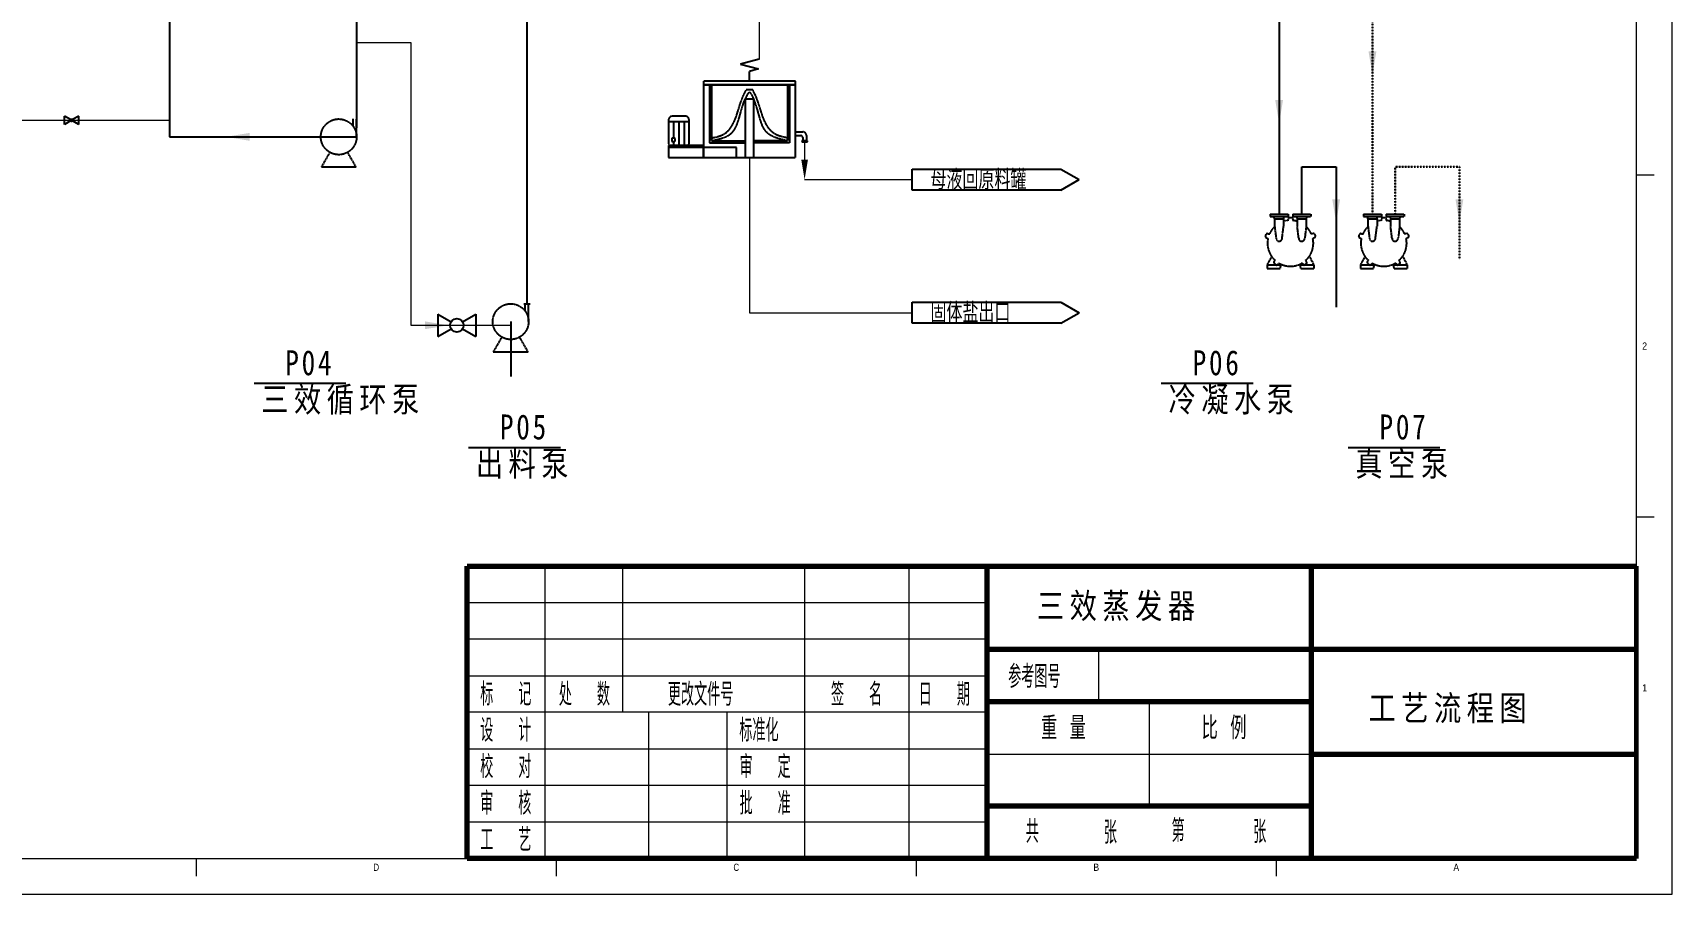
# Model space of a CAD drawing. Extents: x 1175813 to 1223918, y -298815 to -264839.
# Drawn here: x 1197675 to 1223918, y -298815 to -285025 of the extents above; entities that cross this region are included whole.
import ezdxf
from ezdxf.enums import TextEntityAlignment as Align

# ---------------------------------------------------------------- set-up
doc = ezdxf.new("R2010")
doc.units = 0
for name, pattern in [('EB_DASH', [6, 3, -3]), ('EB_DASHDOT', [39, 30, -3, 3, -3]), ('GEN7', [13.75, 9.75, -1.5, 1, -1.5])]:
    doc.linetypes.add(name, pattern=pattern)
for name, color, linetype in [('02', 1, 'Continuous'), ('1', 7, 'Continuous'), ('3', 1, 'Continuous'), ('5', 3, 'Continuous'), ('7', 4, 'GEN7'), ('标题', 7, 'Continuous')]:
    doc.layers.add(name, color=color, linetype=linetype)
for name, color, linetype, lineweight in [('CAXA1', 1, 'EB_DASHDOT', 25), ('冷却水', 3, 'Continuous', 30), ('文本', 7, 'Continuous', 18)]:
    doc.layers.add(name, color=color, linetype=linetype, lineweight=lineweight)
doc.styles.add('GD', font='hztxt_e.shx', dxfattribs={"width": 0.8, "bigfont": 'hztxt.shx'})
doc.styles.add('HGCAD', font='HGCAD.SHX', dxfattribs={"width": 0.75, "bigfont": 'HGCADHZ.SHX'})
doc.styles.add('HZ', font='txt', dxfattribs={"bigfont": 'hzfs.shx'})
doc.styles.add('TH_GBDIM', font='romans.shx', dxfattribs={"width": 0.8, "bigfont": 'gbcbig.shx'})
doc.styles.add('工程字', font='gbenor.shx', dxfattribs={"bigfont": 'gbcbig.shx'})

# ---------------------------------------------------------------- blocks, each defined once
blk = doc.blocks.new('剪头')
at = {"layer": '3'}
blk.add_solid([(250, 42), (250, -42), (0, 0)], dxfattribs=at)
blk = doc.blocks.new('HGEQU#HGTFTK~A1H~HGCAD化工图框(带分区)')
at = {"color": 7, "linetype": 'Continuous', "lineweight": 0}
for p, q in [((10, -10), (10, 584)), ((0, 191.3), (5, 191.3)), ((0, 95.63), (5, 95.63)), ((-403, -5), (-403, 0)), ((-302.25, -5), (-302.25, 0)), ((-201.5, -5), (-201.5, 0)), ((-100.75, -5), (-100.75, 0)), ((-831, -10), (10, -10))]:
    blk.add_line(p, q, dxfattribs=at)
at = {"color": 2, "linetype": 'Continuous', "lineweight": 0}
for p, q in [((0, 0), (0, 574)), ((-806.4, 0), (0, 0))]:
    blk.add_line(p, q, dxfattribs=at)
at = {"color": 7, "linetype": 'Continuous', "lineweight": 0, "style": 'HGCAD', "width": 0.933333}
for s, p in [('2', (1.61, 142.41)), ('1', (1.61, 46.74))]:
    blk.add_text(s, height=2, dxfattribs=at).set_placement(p)
at = {"color": 7, "linetype": 'Continuous', "lineweight": 0, "style": 'HGCAD'}
for s, width, p, p2 in [('D', 1.2, (-353.47, -3.47), (-351.87, -3.47)), ('C', 1.12, (-252.72, -3.47), (-251.12, -3.47)), ('B', 1.2, (-151.97, -3.47), (-150.37, -3.47)), ('A', 1.05, (-51.22, -3.47), (-49.62, -3.47))]:
    blk.add_text(s, height=2, dxfattribs=dict(at, width=width)).set_placement(p, p2, align=Align.FIT)
blk = doc.blocks.new('HGCAD#HGTFBTL~HGCAD标题栏')
at = {"color": 4, "linetype": 'Continuous', "lineweight": 70}
for p, q in [((-180, 0), (-180, 45)), ((-180, 45), (0, 45)), ((-100, 45), (-100, 0)), ((-50, 0), (-50, 45)), ((0, 32.14), (-100, 32.14)), ((-50, 24.11), (-100, 24.11)), ((-50, 16.07), (0, 16.07)), ((-50, 8.04), (-100, 8.04)), ((0, 0), (-180, 0))]:
    blk.add_line(p, q, dxfattribs=at)
at = {"color": 7, "linetype": 'Continuous', "lineweight": 18}
for p, q in [((-168, 45), (-168, 0)), ((-156, 22.5), (-156, 45)), ((-128, 0), (-128, 45)), ((-112, 45), (-112, 0)), ((-180, 39.38), (-100, 39.38)), ((-100, 33.75), (-180, 33.75)), ((-82.78, 32.14), (-82.78, 24.11)), ((-180, 28.12), (-100, 28.12)), ((-75, 24.11), (-75, 8.04)), ((-100, 22.5), (-180, 22.5)), ((-152, 0), (-152, 22.5)), ((-140, 22.5), (-140, 0)), ((-180, 16.88), (-100, 16.88)), ((-100, 16.07), (-50, 16.07)), ((-100, 11.25), (-180, 11.25)), ((-180, 5.62), (-100, 5.62))]:
    blk.add_line(p, q, dxfattribs=at)
at = {"color": 4, "linetype": 'Continuous', "lineweight": 60}
blk.add_line((0, 0), (0, 45), dxfattribs=at)
at = {"color": 7, "linetype": 'Continuous', "lineweight": 18}
for s, style, width, p in [('参考图号', 'TH_GBDIM', 0.8, (-96.71, 26.25)), ('标  记', 'TH_GBDIM', 0.8, (-177.97, 23.53)), ('处  数', 'TH_GBDIM', 0.8, (-165.87, 23.5)), ('更改文件号', 'TH_GBDIM', 0.8, (-149.08, 23.5)), ('签  名', 'TH_GBDIM', 0.8, (-123.98, 23.5)), ('日  期', 'TH_GBDIM', 0.8, (-110.47, 23.5)), ('设  计', 'TH_GBDIM', 0.8, (-177.97, 17.98)), ('标准化', 'TH_GBDIM', 0.8, (-138.09, 17.98)), ('重  量', 'HGCAD', 0.75, (-91.64, 18.33)), ('比  例', 'HGCAD', 0.75, (-66.93, 18.33)), ('校  对', 'TH_GBDIM', 0.8, (-177.97, 12.36)), ('审  定', 'TH_GBDIM', 0.8, (-138.05, 12.36)), ('审  核', 'TH_GBDIM', 0.8, (-177.97, 6.73)), ('批  准', 'TH_GBDIM', 0.8, (-138.05, 6.73)), ('共', 'TH_GBDIM', 0.8, (-94, 2.4)), ('张', 'TH_GBDIM', 0.8, (-81.97, 2.26)), ('第', 'TH_GBDIM', 0.8, (-71.56, 2.52)), ('张', 'TH_GBDIM', 0.8, (-58.98, 2.36)), ('工  艺', 'TH_GBDIM', 0.8, (-177.97, 1.11))]:
    blk.add_text(s, height=3.5, dxfattribs=dict(at, style=style, width=width)).set_placement(p)
at = {"color": 7, "linetype": 'Continuous', "lineweight": 18, "flags": 8}
for tag, height, style, width, p in [('MATERIAL', 4.17, 'HGCAD', 0.75, (-77.04, 38.61)), ('DRAW_NAME', 4.17, 'HGCAD', 0.75, (-24.97, 23.88)), ('WEIGHT', 3.5, 'HGCAD', 0.75, (-88.1, 12.11)), ('DRAW_NO', 4.17, 'HGCAD', 0.75, (-24.94, 8.04)), ('SUM', 3.5, 'HGCAD', 0.75, (-86.95, 4)), ('PAGE', 3.5, 'TH_GBDIM', 0.8, (-64.21, 4.14))]:
    blk.add_attdef(tag, text='', height=height, dxfattribs=dict(at, style=style, width=width)).set_placement(p, align=Align.MIDDLE_CENTER)
at = {"color": 7, "linetype": 'Continuous', "lineweight": 18, "style": 'HZ', "flags": 8}
blk.add_attdef('SCALE', text='', height=3.5, dxfattribs=at).set_placement((-63.24, 11.8), align=Align.MIDDLE_CENTER)

msp = doc.modelspace()

# ---------------------------------------------------------------- linework, layer by layer
for p, q in [((1202850, -279745), (1202859, -286548)), ((1205587, -289362), (1205587, -284467)), ((1199863, -284851), (1199863, -286691)), ((1209305, -285447), (1209006, -285527)), ((1209006, -285527), (1209293, -285604)), ((1209293, -285604), (1209148, -285643)), ((1209148, -285799), (1209148, -285643)), ((1199863, -286691), (1202850, -286691)), ((1205325, -289649), (1205325, -290530))]:
    msp.add_line(p, q)
at = {"color": 3}
for p, q in [((1217626, -284272), (1217626, -287928)), ((1217988, -287928), (1217988, -287172)), ((1217988, -287172), (1218539, -287172)), ((1218539, -287172), (1218539, -289417))]:
    msp.add_line(p, q, dxfattribs=at)
msp.add_solid([(1203954, -289770), (1203954, -289645), (1204329, -289708)])
at = {"layer": '02'}
for p, q in [((1198181, -286493), (1198181, -286358)), ((1198279, -286416), (1198181, -286358)), ((1198279, -286435), (1198181, -286493)), ((1198411, -286358), (1198313, -286416)), ((1198411, -286493), (1198313, -286435)), ((1198411, -286493), (1198411, -286358))]:
    msp.add_line(p, q, dxfattribs=at)
msp.add_circle((1198296, -286426), 19.2, dxfattribs=at)
at = {"layer": '1', "color": 6}
for p, q in [((1204159, -289530), (1204370, -289653)), ((1204159, -289530), (1204159, -289885)), ((1204556, -289653), (1204767, -289530)), ((1204767, -289530), (1204767, -289885)), ((1204159, -289885), (1204370, -289762)), ((1204556, -289762), (1204767, -289885))]:
    msp.add_line(p, q, dxfattribs=at)
msp.add_circle((1204463, -289708), 108, dxfattribs=at)
at = {"layer": '3'}
for p, q in [((1211754, -287544), (1211754, -287207)), ((1211754, -287207), (1214133, -287207)), ((1214133, -287207), (1214425, -287375)), ((1214133, -287544), (1211754, -287544)), ((1214133, -287544), (1214425, -287375)), ((1211754, -289675), (1211754, -289338)), ((1211754, -289338), (1214133, -289338)), ((1214133, -289338), (1214425, -289506)), ((1214133, -289675), (1211754, -289675)), ((1214133, -289675), (1214425, -289506))]:
    msp.add_line(p, q, dxfattribs=at)
at = {"layer": '7'}
for p, q in [((1208509, -285859), (1208509, -286785)), ((1208539, -285859), (1208539, -286755)), ((1209202, -285941), (1209094, -285941)), ((1209756, -285859), (1209756, -286755)), ((1209786, -285859), (1209786, -286785)), ((1202803, -286522), (1202803, -286404)), ((1202859, -286691), (1202859, -286404)), ((1208181, -286451), (1207853, -286451)), ((1207931, -286451), (1207931, -286713)), ((1208015, -286451), (1208015, -286829)), ((1208102, -286451), (1208102, -286829)), ((1207931, -286767), (1207931, -286829)), ((1208509, -286785), (1209076, -286785)), ((1208539, -286755), (1209076, -286755)), ((1209756, -286755), (1209219, -286755)), ((1209786, -286785), (1209219, -286785)), ((1209884, -286609), (1209999, -286609)), ((1209884, -286670), (1209969, -286670)), ((1209999, -286700), (1209999, -286755)), ((1210060, -286670), (1210060, -286755)), ((1217481, -287928), (1217481, -287965)), ((1217481, -287928), (1217771, -287928)), ((1217481, -287965), (1217771, -287965)), ((1217553, -288001), (1217541, -287965)), ((1217553, -288001), (1217698, -288001)), ((1217553, -288001), (1217553, -288120)), ((1217553, -288120), (1217577, -288314)), ((1217674, -288314), (1217698, -288121)), ((1217698, -288001), (1217710, -287965)), ((1217698, -288001), (1217698, -288120)), ((1217775, -287991), (1217764, -288037)), ((1217771, -287928), (1217771, -287965)), ((1217787, -287982), (1217827, -287982)), ((1217839, -287991), (1217850, -288037)), ((1217843, -287928), (1217843, -287965)), ((1217843, -287928), (1218133, -287928)), ((1217843, -287965), (1218133, -287965)), ((1217903, -287966), (1217916, -288001)), ((1217916, -288001), (1217916, -288120)), ((1217916, -288001), (1218060, -288001)), ((1217940, -288314), (1217916, -288120)), ((1218060, -288120), (1218036, -288314)), ((1218073, -287965), (1218060, -288001)), ((1218060, -288001), (1218060, -288120)), ((1218133, -287928), (1218133, -287965)), ((1218975, -287928), (1218975, -287965)), ((1218975, -287928), (1219265, -287928)), ((1218975, -287965), (1219265, -287965)), ((1219048, -288001), (1219036, -287965)), ((1219048, -288001), (1219193, -288001)), ((1219048, -288001), (1219048, -288120)), ((1219048, -288120), (1219072, -288314)), ((1219168, -288314), (1219193, -288121)), ((1219193, -288001), (1219205, -287965)), ((1219193, -288001), (1219193, -288120)), ((1219270, -287991), (1219258, -288037)), ((1219265, -287928), (1219265, -287965)), ((1219281, -287982), (1219321, -287982)), ((1219333, -287991), (1219344, -288037)), ((1219337, -287928), (1219337, -287965)), ((1219337, -287928), (1219627, -287928)), ((1219337, -287965), (1219627, -287965)), ((1219398, -287966), (1219410, -288001)), ((1219410, -288001), (1219410, -288120)), ((1219410, -288001), (1219555, -288001)), ((1219434, -288314), (1219410, -288120)), ((1219555, -288120), (1219531, -288314)), ((1219567, -287965), (1219555, -288001)), ((1219555, -288001), (1219555, -288120)), ((1219627, -287928), (1219627, -287965)), ((1217408, -288287), (1217420, -288249)), ((1217413, -288301), (1217453, -288325)), ((1217433, -288240), (1217479, -288243)), ((1218181, -288240), (1218135, -288243)), ((1218201, -288301), (1218161, -288325)), ((1218193, -288249), (1218206, -288287)), ((1218902, -288287), (1218915, -288249)), ((1218907, -288301), (1218947, -288325)), ((1218927, -288240), (1218974, -288243)), ((1219675, -288240), (1219629, -288243)), ((1219695, -288301), (1219655, -288325)), ((1219688, -288249), (1219700, -288287)), ((1217505, -288604), (1217433, -288740)), ((1217544, -288703), (1217561, -288660)), ((1218070, -288703), (1218052, -288660)), ((1218109, -288604), (1218181, -288740)), ((1218999, -288604), (1218927, -288740)), ((1219038, -288703), (1219056, -288660)), ((1219564, -288703), (1219547, -288660)), ((1219603, -288604), (1219675, -288740)), ((1217433, -288740), (1217653, -288740)), ((1217433, -288740), (1217433, -288800)), ((1217433, -288800), (1217642, -288800)), ((1217580, -288741), (1217548, -288717)), ((1217595, -288740), (1217631, -288710)), ((1217960, -288740), (1218181, -288740)), ((1217972, -288800), (1218181, -288800)), ((1218019, -288740), (1217983, -288710)), ((1218066, -288717), (1218033, -288741)), ((1218181, -288740), (1218181, -288800)), ((1218927, -288740), (1219148, -288740)), ((1218927, -288740), (1218927, -288800)), ((1218927, -288800), (1219136, -288800)), ((1219075, -288741), (1219042, -288717)), ((1219090, -288740), (1219125, -288710)), ((1219455, -288740), (1219675, -288740)), ((1219466, -288800), (1219675, -288800)), ((1219513, -288740), (1219477, -288710)), ((1219560, -288717), (1219528, -288741)), ((1219675, -288740), (1219675, -288800)), ((1205537, -289362), (1205636, -289362)), ((1205556, -289480), (1205556, -289362)), ((1205611, -289649), (1205611, -289362))]:
    msp.add_line(p, q, dxfattribs=at)
for points in [[(1209884, -285799), (1208411, -285799), (1208411, -285859), (1209884, -285859)], [(1209884, -285859), (1208411, -285859), (1208411, -287021), (1209884, -287021)], [(1209219, -286090), (1209076, -286090), (1209076, -287021), (1209219, -287021)], [(1208411, -286829), (1207853, -286829), (1207853, -287021), (1208411, -287021)], [(1207958, -286713), (1207904, -286713), (1207904, -286767), (1207958, -286767)], [(1210074, -286755), (1209985, -286755), (1209985, -286769), (1210074, -286769)], [(1208940, -286863), (1207853, -286863), (1207853, -287021), (1208940, -287021)]]:
    msp.add_lwpolyline(points, close=True, dxfattribs=at)
msp.add_lwpolyline([(1207883, -286829), (1208151, -286829, 0.414214), (1208181, -286799), (1208181, -286421, 0.414214), (1208121, -286360), (1207913, -286360, 0.414214), (1207853, -286421), (1207853, -286799, 0.414214)], format="xyb", close=True, dxfattribs=at)
for points in [[(1202429, -286939), (1202294, -287173), (1202850, -287173), (1202715, -286939)], [(1205182, -289897), (1205047, -290131), (1205603, -290131), (1205468, -289897)]]:
    msp.add_lwpolyline(points, dxfattribs=at)
for centre in [(1202572, -286691), (1205325, -289649)]:
    msp.add_circle(centre, 286, dxfattribs=at)
for centre, radius, start, end in [((1209969, -286700), 30.2, 0, 90), ((1209999, -286670), 60.5, 0, 90), ((1217807, -288395), 367, 133.4735, 155.5115), ((1217807, -288395), 367, 96.4885, 107.2222), ((1217787, -287994), 12.1, 90, 165.9638), ((1217827, -287994), 12.1, 14.0362, 90), ((1217807, -288395), 367, 72.7778, 83.5115), ((1217807, -288395), 367, 24.4885, 46.5265), ((1219301, -288395), 367, 133.4735, 155.5115), ((1219301, -288395), 367, 96.4885, 107.2222), ((1219281, -287994), 12.1, 90, 165.9638), ((1219321, -287994), 12.1, 14.0362, 90), ((1219301, -288395), 367, 72.7778, 83.5115), ((1219301, -288395), 367, 24.4885, 46.5265), ((1217420, -288290), 12.1, 162, 237.9638), ((1217432, -288252), 12.1, 86.0362, 162), ((1217807, -288395), 367, 168.4885, 227.5115), ((1217626, -288314), 48.3, 180, 0), ((1217988, -288314), 48.3, 180, 0), ((1217807, -288395), 367, 312.4885, 11.5115), ((1218182, -288252), 12.1, 18, 93.9638), ((1218194, -288290), 12.1, 302.0362, 18), ((1218914, -288290), 12.1, 162, 237.9638), ((1218926, -288252), 12.1, 86.0362, 162), ((1219301, -288395), 367, 168.4885, 227.5115), ((1219120, -288314), 48.3, 180, 0), ((1219482, -288314), 48.3, 180, 0), ((1219301, -288395), 367, 312.4885, 11.5115), ((1219676, -288252), 12.1, 18, 93.9638), ((1219689, -288290), 12.1, 302.0362, 18), ((1217555, -288708), 12.1, 158.0362, 234), ((1217587, -288731), 12.1, 234, 309.9638), ((1217807, -288395), 367, 240.4885, 299.5115), ((1217807, -288800), 165, 154.9379, 179.9632), ((1217807, -288800), 165, 0.0368, 25.0621), ((1218026, -288731), 12.1, 230.0362, 306), ((1218059, -288708), 12.1, 306, 21.9638), ((1219049, -288708), 12.1, 158.0362, 234), ((1219082, -288731), 12.1, 234, 309.9638), ((1219301, -288395), 367, 240.4885, 299.5115), ((1219301, -288800), 165, 154.9379, 179.9632), ((1219301, -288800), 165, 0.0368, 25.0621), ((1219521, -288731), 12.1, 230.0362, 306), ((1219553, -288708), 12.1, 306, 21.9638)]:
    msp.add_arc(centre, radius, start, end, dxfattribs=at)
for points in [[(1208539, -286709), (1208750, -286640), (1208905, -286440), (1209026, -286089), (1209094, -285941)], [(1209756, -286755), (1209462, -286652), (1209219, -286090), (1209148, -285982), (1209076, -286090)], [(1209756, -286709), (1209546, -286640), (1209391, -286440), (1209269, -286089), (1209202, -285941)]]:
    msp.add_spline(points, degree=3, dxfattribs=at)
msp.add_open_spline([(1208539, -286755), (1208650, -286730), (1208978, -286655), (1208976, -286340), (1209076, -286090)], degree=3, knots=[0, 0, 0, 0, 51.451268, 152.823386, 152.823386, 152.823386, 152.823386], dxfattribs=at)
at = {"layer": 'CAXA1', "color": 230, "linetype": 'EB_DASH', "lineweight": 30}
for p, q in [((1219120, -284072), (1219120, -287928)), ((1219482, -287928), (1219482, -287172)), ((1219482, -287172), (1220512, -287172)), ((1220512, -287172), (1220512, -288649))]:
    msp.add_line(p, q, dxfattribs=at)
at = {"layer": '文本', "ltscale": 40}
for p, q in [((1209305, -283106), (1209305, -285447)), ((1202850, -285183), (1203727, -285183)), ((1203727, -285183), (1203727, -289708)), ((1196729, -286426), (1199863, -286426)), ((1202850, -286691), (1201918, -286691)), ((1210030, -286769), (1210030, -287055)), ((1209148, -287021), (1209148, -289506)), ((1210030, -287375), (1211754, -287375)), ((1203727, -289708), (1205325, -289708)), ((1209148, -289506), (1211754, -289506))]:
    msp.add_line(p, q, dxfattribs=at)
at = {"layer": '标题', "color": 0}
for p, q in [((1201216, -290634), (1202686, -290634)), ((1215740, -290634), (1217210, -290634)), ((1204651, -291662), (1206121, -291662)), ((1218731, -291662), (1220201, -291662))]:
    msp.add_line(p, q, dxfattribs=at)

# ---------------------------------------------------------------- block references
at = {"layer": '3'}
for p, xscale, yscale, zscale, rotation in [((1219120, -285698), 1.5, 1.5, 1.5, 90), ((1217626, -286475), 1.5, 1.5, 1.5, 90), ((1200770, -286691), -1.5, 1.5, 1.5, 180), ((1210030, -287375), 1.28000000002794, 1.28000000002794, 1.28, 90), ((1218539, -288064), 1.5, 1.5, 1.5, 90), ((1220512, -288064), 1.5, 1.5, 1.5, 90)]:
    msp.add_blockref('剪头', p, dxfattribs=dict(at, xscale=xscale, yscale=yscale, zscale=zscale, rotation=rotation))
at = {"layer": '冷却水', "ltscale": 40, "xscale": 104, "yscale": 104, "zscale": 104}
msp.add_blockref('HGCAD#HGTFBTL~HGCAD标题栏', (1223346, -298243), dxfattribs=at)
at = {"layer": '文本', "ltscale": 40, "xscale": 57.19999999995343, "yscale": 57.20000000001164, "zscale": 57.2}
msp.add_blockref('HGEQU#HGTFTK~A1H~HGCAD化工图框(带分区)', (1223346, -298243), dxfattribs=at)

# ---------------------------------------------------------------- texts
at = {"layer": '5', "style": 'GD', "width": 0.8}
for s, p in [('母液回原料罐', (1212045, -287536)), ('固体盐出口', (1212045, -289667))]:
    msp.add_text(s, height=320, dxfattribs=at).set_placement(p)
at = {"layer": '标题', "color": 0, "char_height": 400, "attachment_point": 1, "style": '工程字'}
for s, insert, width in [('{\\fNSimSun|b0|i0|c134|p49;\\W0.8;\\T1.2;P04}', (1201717, -290107), 2402.63), ('{\\fNSimSun|b0|i0|c134|p49;\\W0.8;\\T1.2;P06}', (1216242, -290107), 2402.63), ('{\\fNSimSun|b0|i0|c134|p49;\\W0.8;\\T1.2;三效循环泵}', (1201331, -290693), 3374.64), ('{\\fNSimSun|b0|i0|c134|p49;\\W0.8;\\T1.2;冷凝水泵}', (1215856, -290693), 3374.64), ('{\\fNSimSun|b0|i0|c134|p49;\\W0.8;\\T1.2;P05}', (1205153, -291135), 2402.63), ('{\\fNSimSun|b0|i0|c134|p49;\\W0.8;\\T1.2;P07}', (1219233, -291135), 2402.63), ('{\\fNSimSun|b0|i0|c134|p49;\\W0.8;\\T1.2;出料泵}', (1204766, -291721), 3374.64), ('{\\fNSimSun|b0|i0|c134|p49;\\W0.8;\\T1.2;真空泵}', (1218846, -291721), 3374.64), ('{\\fNSimSun|b0|i0|c134|p49;\\W0.8;\\T1.2;三效蒸发器}', (1213749, -293998), 3374.64), ('{\\fNSimSun|b0|i0|c134|p49;\\W0.8;\\T1.2;工艺流程图}', (1219057, -295636), 3374.64)]:
    msp.add_mtext(s, dxfattribs=dict(at, insert=insert, width=width))

doc.saveas('drawing.dxf')
